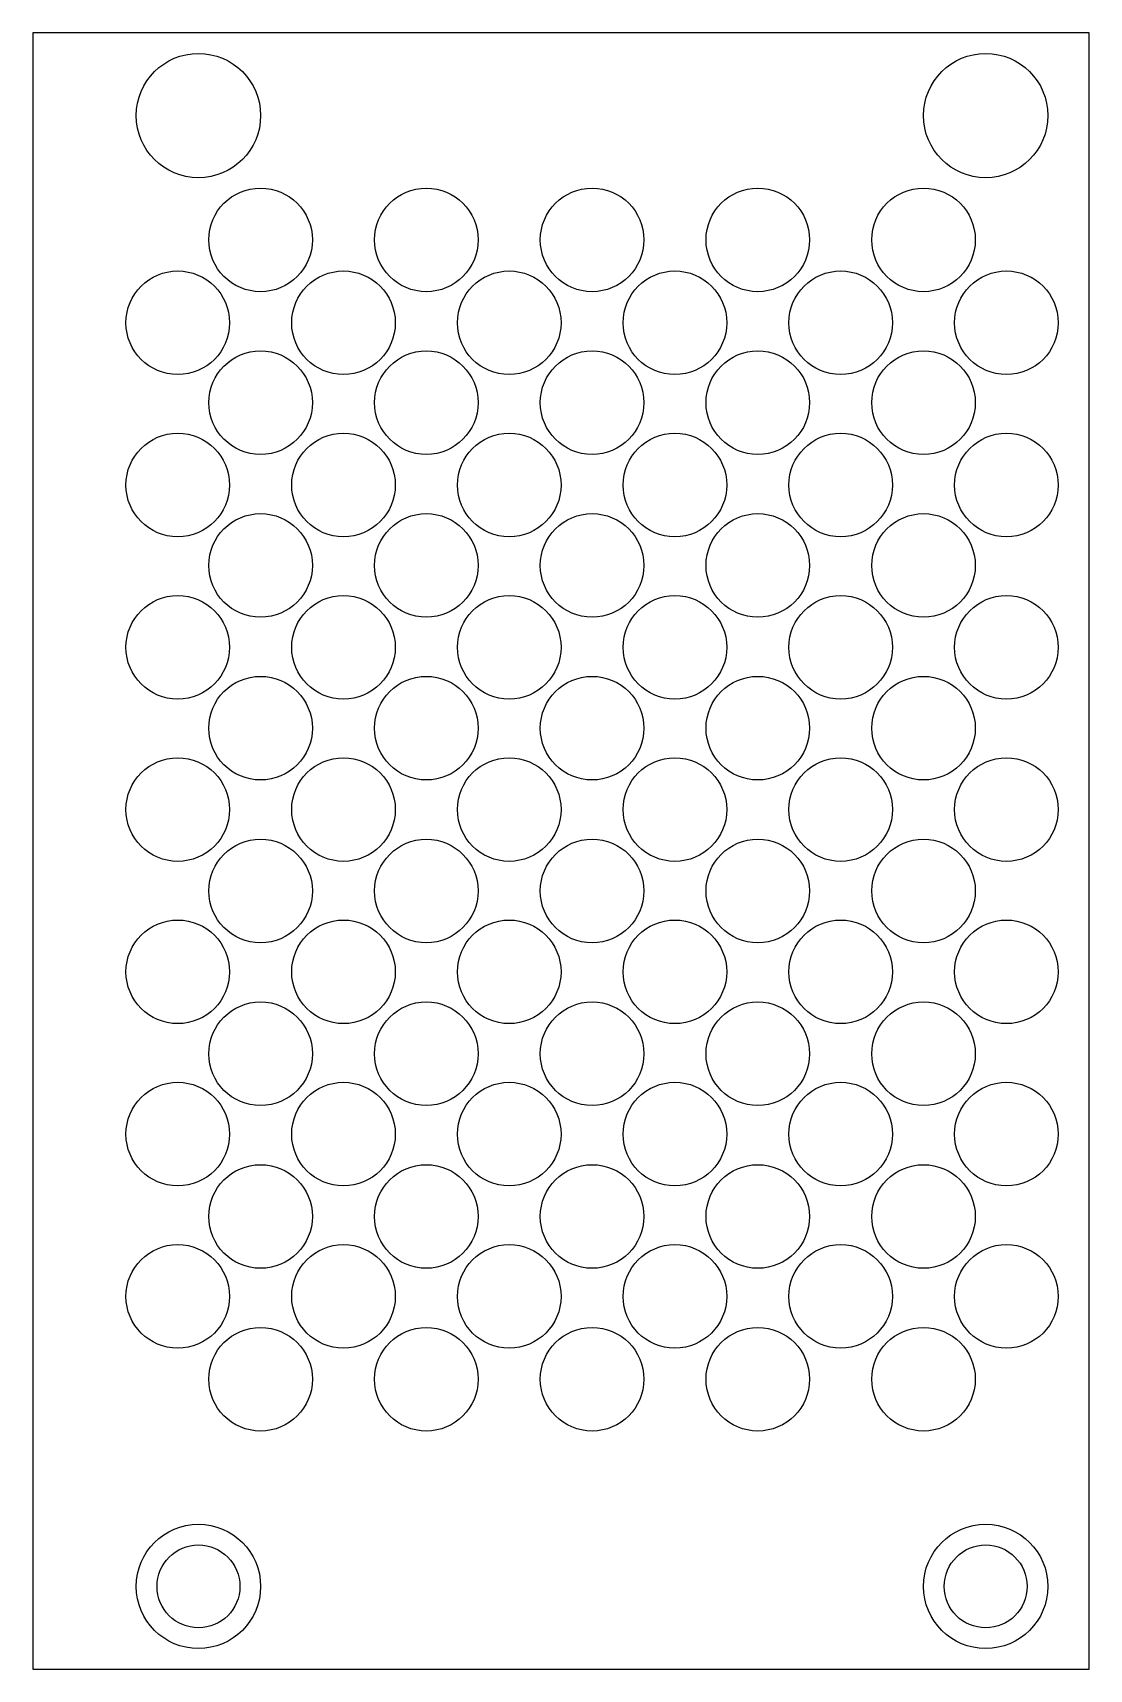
# Model space of a CAD drawing. Header units: millimetres. Extents: x -25.5 to 25.5, y -39.5 to 39.5.
import ezdxf

# ---------------------------------------------------------------- set-up
doc = ezdxf.new("R2010")
doc.units = ezdxf.units.MM
doc.layers.get('0').update_dxf_attribs({"linetype": 'CONTINUOUS'})

msp = doc.modelspace()

# ---------------------------------------------------------------- linework, layer by layer
msp.add_lwpolyline([(-25.5, -39.5), (25.5, -39.5), (25.5, 39.5), (-25.5, 39.5)], close=True)
for centre, radius in [((-17.5, 35.5), 3), ((20.5, 35.5), 3), ((-14.5, 29.5), 2.5), ((-6.5, 29.5), 2.5), ((1.5, 29.5), 2.5), ((9.5, 29.5), 2.5), ((17.5, 29.5), 2.5), ((-18.5, 25.5), 2.5), ((-10.5, 25.5), 2.5), ((-2.5, 25.5), 2.5), ((5.5, 25.5), 2.5), ((13.5, 25.5), 2.5), ((21.5, 25.5), 2.5), ((-14.5, 21.643), 2.5), ((-6.5, 21.643), 2.5), ((1.5, 21.643), 2.5), ((9.5, 21.643), 2.5), ((17.5, 21.643), 2.5), ((-18.5, 17.667), 2.5), ((-10.5, 17.667), 2.5), ((-2.5, 17.667), 2.5), ((5.5, 17.667), 2.5), ((13.5, 17.667), 2.5), ((21.5, 17.667), 2.5), ((-14.5, 13.786), 2.5), ((-6.5, 13.786), 2.5), ((1.5, 13.786), 2.5), ((9.5, 13.786), 2.5), ((17.5, 13.786), 2.5), ((-18.5, 9.833), 2.5), ((-10.5, 9.833), 2.5), ((-2.5, 9.833), 2.5), ((5.5, 9.833), 2.5), ((13.5, 9.833), 2.5), ((21.5, 9.833), 2.5), ((-14.5, 5.929), 2.5), ((-6.5, 5.929), 2.5), ((1.5, 5.929), 2.5), ((9.5, 5.929), 2.5), ((17.5, 5.929), 2.5), ((-18.5, 2), 2.5), ((-10.5, 2), 2.5), ((-2.5, 2), 2.5), ((5.5, 2), 2.5), ((13.5, 2), 2.5), ((21.5, 2), 2.5), ((-14.5, -1.929), 2.5), ((-6.5, -1.929), 2.5), ((1.5, -1.929), 2.5), ((9.5, -1.929), 2.5), ((17.5, -1.929), 2.5), ((-18.5, -5.833), 2.5), ((-10.5, -5.833), 2.5), ((-2.5, -5.833), 2.5), ((5.5, -5.833), 2.5), ((13.5, -5.833), 2.5), ((21.5, -5.833), 2.5), ((-14.5, -9.786), 2.5), ((-6.5, -9.786), 2.5), ((1.5, -9.786), 2.5), ((9.5, -9.786), 2.5), ((17.5, -9.786), 2.5), ((-18.5, -13.667), 2.5), ((-10.5, -13.667), 2.5), ((-2.5, -13.667), 2.5), ((5.5, -13.667), 2.5), ((13.5, -13.667), 2.5), ((21.5, -13.667), 2.5), ((-14.5, -17.643), 2.5), ((-6.5, -17.643), 2.5), ((1.5, -17.643), 2.5), ((9.5, -17.643), 2.5), ((17.5, -17.643), 2.5), ((-18.5, -21.5), 2.5), ((-10.5, -21.5), 2.5), ((-2.5, -21.5), 2.5), ((5.5, -21.5), 2.5), ((13.5, -21.5), 2.5), ((21.5, -21.5), 2.5), ((-14.5, -25.5), 2.5), ((-6.5, -25.5), 2.5), ((1.5, -25.5), 2.5), ((9.5, -25.5), 2.5), ((17.5, -25.5), 2.5), ((-17.5, -35.5), 3), ((-17.5, -35.5), 3), ((20.5, -35.5), 3), ((20.5, -35.5), 3), ((-17.5, -35.5), 2), ((20.5, -35.5), 2)]:
    msp.add_circle(centre, radius)

doc.saveas('drawing.dxf')
